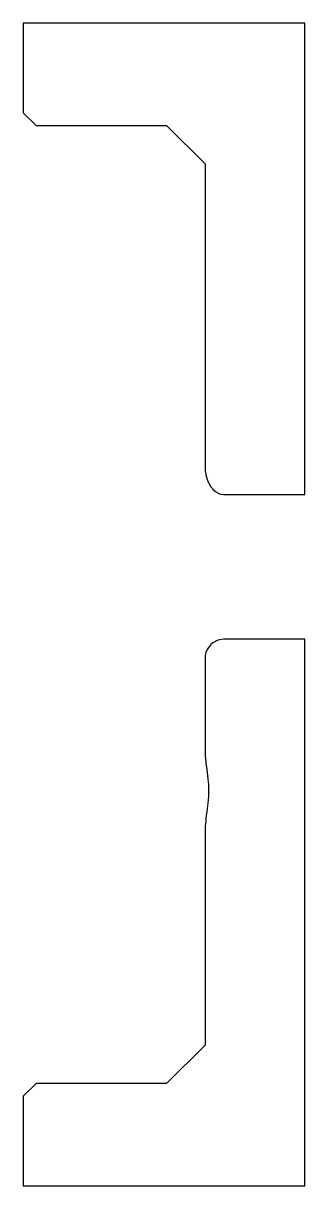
# Model space of a CAD drawing. Header units: metres. Extents: x 0 to 47.5, y 0 to 45.5.
# Drawn here: x 0 to 11, y 0 to 45.5 of the extents above.
import ezdxf

# ---------------------------------------------------------------- set-up
doc = ezdxf.new("R2010")
doc.units = ezdxf.units.M

msp = doc.modelspace()

# ---------------------------------------------------------------- linework, layer by layer
for p, q in [((11, 45.5), (0, 45.5)), ((0, 45.5), (0, 42)), ((11, 27.0506), (11, 45.5)), ((0, 42), (0.5, 41.5)), ((0.5, 41.5), (5.60409, 41.5)), ((5.60409, 41.5), (7.10409, 40)), ((7.10409, 40), (7.10409, 28.148)), ((7.10409, 28.148), (7.11078, 28.0235)), ((7.11078, 28.0235), (7.11332, 27.9763)), ((7.11332, 27.9763), (7.13359, 27.8528)), ((7.13359, 27.8528), (7.14079, 27.8089)), ((7.14079, 27.8089), (7.17455, 27.6896)), ((7.17455, 27.6896), (7.18583, 27.6498)), ((7.18583, 27.6498), (7.23261, 27.5381)), ((7.23261, 27.5381), (7.24732, 27.503)), ((7.24732, 27.503), (7.30622, 27.4021)), ((7.30622, 27.4021), (7.32376, 27.372)), ((7.32376, 27.372), (7.39348, 27.2849)), ((7.39348, 27.2849), (7.41325, 27.2602)), ((7.41325, 27.2602), (7.51359, 27.1702)), ((7.51359, 27.1702), (7.59963, 27.1181)), ((7.59963, 27.1181), (7.62232, 27.1043)), ((7.62232, 27.1043), (7.71326, 27.0724)), ((7.71326, 27.0724), (7.73676, 27.0641)), ((7.73676, 27.0641), (7.83016, 27.0534)), ((7.83016, 27.0534), (7.85409, 27.0506)), ((7.85409, 27.0506), (11, 27.0506)), ((7.84357, 21.3914), (7.73676, 21.3829)), ((7.85409, 21.3922), (7.84357, 21.3914)), ((11, 21.3922), (7.85409, 21.3922)), ((11, 0), (11, 21.3922)), ((7.17917, 20.9663), (7.14079, 20.8736)), ((7.18583, 20.9824), (7.17917, 20.9663)), ((7.24022, 21.0712), (7.18583, 20.9824)), ((7.24732, 21.0828), (7.24022, 21.0712)), ((7.31728, 21.1648), (7.24732, 21.0828)), ((7.32376, 21.1724), (7.31728, 21.1648)), ((7.40817, 21.2445), (7.32376, 21.1724)), ((7.41325, 21.2488), (7.40817, 21.2445)), ((7.51028, 21.3083), (7.41325, 21.2488)), ((7.51359, 21.3104), (7.51028, 21.3083)), ((7.62071, 21.3548), (7.51359, 21.3104)), ((7.62232, 21.3554), (7.62071, 21.3548)), ((7.73636, 21.3828), (7.62232, 21.3554)), ((7.73676, 21.3829), (7.73636, 21.3828)), ((7.11136, 20.7341), (7.10409, 20.6416)), ((7.10409, 20.6416), (7.10409, 17.0516)), ((7.11332, 20.759), (7.11136, 20.7341)), ((7.13583, 20.8529), (7.11332, 20.759)), ((7.14079, 20.8736), (7.13583, 20.8529)), ((7.10409, 17.0516), (7.10796, 16.9502)), ((7.10796, 16.9502), (7.11332, 16.8097)), ((7.11332, 16.8097), (7.11671, 16.7806)), ((7.11671, 16.7806), (7.12453, 16.7134)), ((7.12453, 16.7134), (7.13465, 16.5871)), ((7.13465, 16.5871), (7.14079, 16.5104)), ((7.14079, 16.5104), (7.15847, 16.3826)), ((7.15847, 16.3826), (7.18534, 16.1883)), ((7.18534, 16.1883), (7.18556, 16.1852)), ((7.18556, 16.1852), (7.18583, 16.1814)), ((7.18583, 16.1814), (7.2138, 15.9183)), ((7.2138, 15.9183), (7.23625, 15.7072)), ((7.23625, 15.7072), (7.23668, 15.6239)), ((7.23668, 15.6239), (7.23866, 15.2405)), ((7.23866, 15.2405), (7.21261, 14.9694)), ((7.17646, 14.6558), (7.14079, 14.3849)), ((7.18583, 14.727), (7.17646, 14.6558)), ((7.19269, 14.7622), (7.18583, 14.727)), ((7.21261, 14.9694), (7.19269, 14.7622)), ((7.12998, 14.2432), (7.11332, 14.0955)), ((7.14079, 14.3849), (7.12998, 14.2432)), ((7.10922, 13.9847), (7.10409, 13.846)), ((7.10409, 13.846), (7.10409, 5.5)), ((7.11332, 14.0955), (7.10922, 13.9847)), ((7.10409, 5.5), (5.60409, 4)), ((0.5, 4), (0, 3.5)), ((5.60409, 4), (0.5, 4)), ((0, 3.5), (0, 0)), ((0, 0), (11, 0))]:
    msp.add_line(p, q)

doc.saveas('drawing.dxf')
